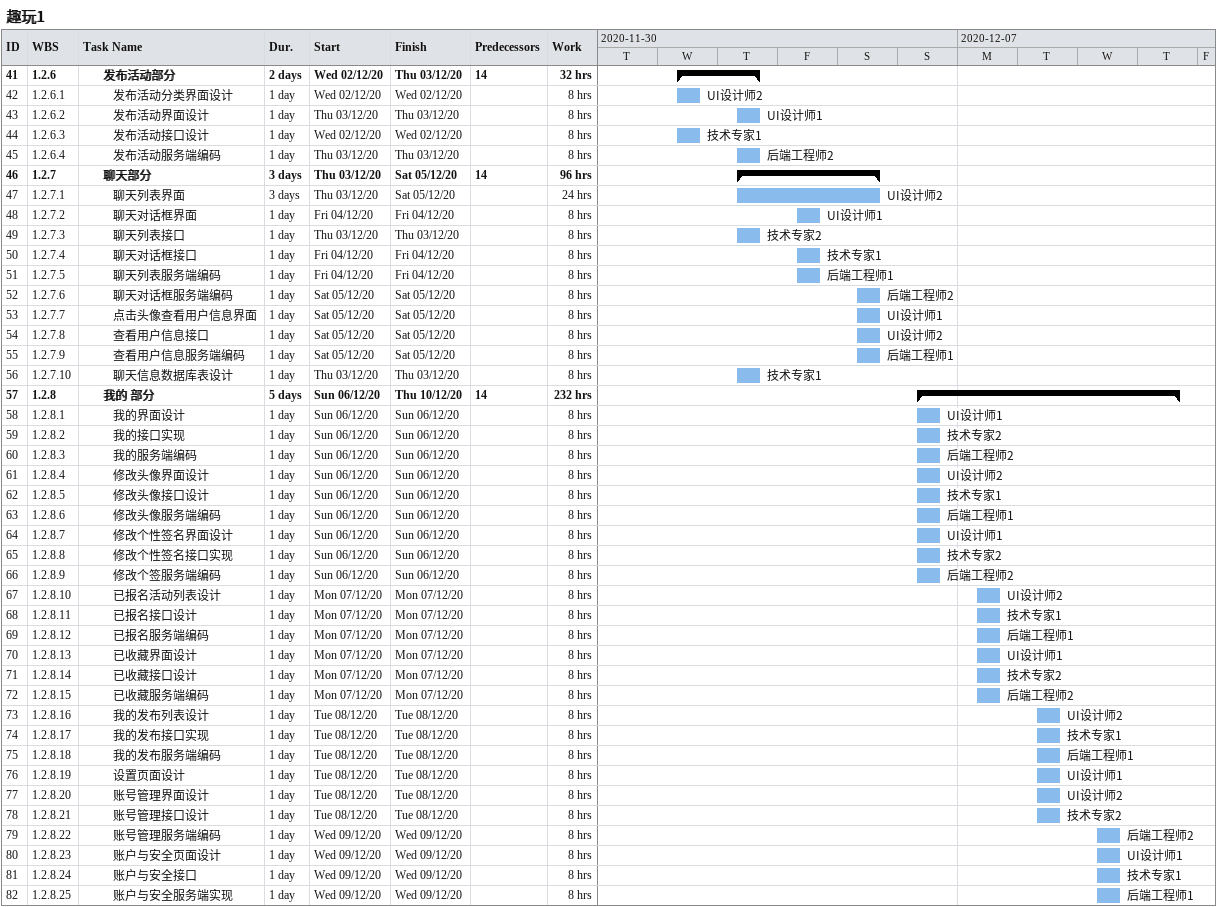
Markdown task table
趣玩1

| ID | WBS | Task | Duration | Start | Finish | Predecessors | Resources | Work (h) |
|---|---|---|---|---|---|---|---|---|
| 41 | 1.2.6 | **发布活动部分** | 2d | 2020-12-02 | 2020-12-03 | 14 |  | 32 |
| 42 | 1.2.6.1 | 发布活动分类界面设计 | 1d | 2020-12-02 | 2020-12-02 |  | UI设计师2 | 8 |
| 43 | 1.2.6.2 | 发布活动界面设计 | 1d | 2020-12-03 | 2020-12-03 |  | UI设计师1 | 8 |
| 44 | 1.2.6.3 | 发布活动接口设计 | 1d | 2020-12-02 | 2020-12-02 |  | 技术专家1 | 8 |
| 45 | 1.2.6.4 | 发布活动服务端编码 | 1d | 2020-12-03 | 2020-12-03 |  | 后端工程师2 | 8 |
| 46 | 1.2.7 | **聊天部分** | 3d | 2020-12-03 | 2020-12-05 | 14 |  | 96 |
| 47 | 1.2.7.1 | 聊天列表界面 | 3d | 2020-12-03 | 2020-12-05 |  | UI设计师2 | 24 |
| 48 | 1.2.7.2 | 聊天对话框界面 | 1d | 2020-12-04 | 2020-12-04 |  | UI设计师1 | 8 |
| 49 | 1.2.7.3 | 聊天列表接口 | 1d | 2020-12-03 | 2020-12-03 |  | 技术专家2 | 8 |
| 50 | 1.2.7.4 | 聊天对话框接口 | 1d | 2020-12-04 | 2020-12-04 |  | 技术专家1 | 8 |
| 51 | 1.2.7.5 | 聊天列表服务端编码 | 1d | 2020-12-04 | 2020-12-04 |  | 后端工程师1 | 8 |
| 52 | 1.2.7.6 | 聊天对话框服务端编码 | 1d | 2020-12-05 | 2020-12-05 |  | 后端工程师2 | 8 |
| 53 | 1.2.7.7 | 点击头像查看用户信息界面 | 1d | 2020-12-05 | 2020-12-05 |  | UI设计师1 | 8 |
| 54 | 1.2.7.8 | 查看用户信息接口 | 1d | 2020-12-05 | 2020-12-05 |  | UI设计师2 | 8 |
| 55 | 1.2.7.9 | 查看用户信息服务端编码 | 1d | 2020-12-05 | 2020-12-05 |  | 后端工程师1 | 8 |
| 56 | 1.2.7.10 | 聊天信息数据库表设计 | 1d | 2020-12-03 | 2020-12-03 |  | 技术专家1 | 8 |
| 57 | 1.2.8 | **我的 部分** | 5d | 2020-12-06 | 2020-12-10 | 14 |  | 232 |
| 58 | 1.2.8.1 | 我的界面设计 | 1d | 2020-12-06 | 2020-12-06 |  | UI设计师1 | 8 |
| 59 | 1.2.8.2 | 我的接口实现 | 1d | 2020-12-06 | 2020-12-06 |  | 技术专家2 | 8 |
| 60 | 1.2.8.3 | 我的服务端编码 | 1d | 2020-12-06 | 2020-12-06 |  | 后端工程师2 | 8 |
| 61 | 1.2.8.4 | 修改头像界面设计 | 1d | 2020-12-06 | 2020-12-06 |  | UI设计师2 | 8 |
| 62 | 1.2.8.5 | 修改头像接口设计 | 1d | 2020-12-06 | 2020-12-06 |  | 技术专家1 | 8 |
| 63 | 1.2.8.6 | 修改头像服务端编码 | 1d | 2020-12-06 | 2020-12-06 |  | 后端工程师1 | 8 |
| 64 | 1.2.8.7 | 修改个性签名界面设计 | 1d | 2020-12-06 | 2020-12-06 |  | UI设计师1 | 8 |
| 65 | 1.2.8.8 | 修改个性签名接口实现 | 1d | 2020-12-06 | 2020-12-06 |  | 技术专家2 | 8 |
| 66 | 1.2.8.9 | 修改个签服务端编码 | 1d | 2020-12-06 | 2020-12-06 |  | 后端工程师2 | 8 |
| 67 | 1.2.8.10 | 已报名活动列表设计 | 1d | 2020-12-07 | 2020-12-07 |  | UI设计师2 | 8 |
| 68 | 1.2.8.11 | 已报名接口设计 | 1d | 2020-12-07 | 2020-12-07 |  | 技术专家1 | 8 |
| 69 | 1.2.8.12 | 已报名服务端编码 | 1d | 2020-12-07 | 2020-12-07 |  | 后端工程师1 | 8 |
| 70 | 1.2.8.13 | 已收藏界面设计 | 1d | 2020-12-07 | 2020-12-07 |  | UI设计师1 | 8 |
| 71 | 1.2.8.14 | 已收藏接口设计 | 1d | 2020-12-07 | 2020-12-07 |  | 技术专家2 | 8 |
| 72 | 1.2.8.15 | 已收藏服务端编码 | 1d | 2020-12-07 | 2020-12-07 |  | 后端工程师2 | 8 |
| 73 | 1.2.8.16 | 我的发布列表设计 | 1d | 2020-12-08 | 2020-12-08 |  | UI设计师2 | 8 |
| 74 | 1.2.8.17 | 我的发布接口实现 | 1d | 2020-12-08 | 2020-12-08 |  | 技术专家1 | 8 |
| 75 | 1.2.8.18 | 我的发布服务端编码 | 1d | 2020-12-08 | 2020-12-08 |  | 后端工程师1 | 8 |
| 76 | 1.2.8.19 | 设置页面设计 | 1d | 2020-12-08 | 2020-12-08 |  | UI设计师1 | 8 |
| 77 | 1.2.8.20 | 账号管理界面设计 | 1d | 2020-12-08 | 2020-12-08 |  | UI设计师2 | 8 |
| 78 | 1.2.8.21 | 账号管理接口设计 | 1d | 2020-12-08 | 2020-12-08 |  | 技术专家2 | 8 |
| 79 | 1.2.8.22 | 账号管理服务端编码 | 1d | 2020-12-09 | 2020-12-09 |  | 后端工程师2 | 8 |
| 80 | 1.2.8.23 | 账户与安全页面设计 | 1d | 2020-12-09 | 2020-12-09 |  | UI设计师1 | 8 |
| 81 | 1.2.8.24 | 账户与安全接口 | 1d | 2020-12-09 | 2020-12-09 |  | 技术专家1 | 8 |
| 82 | 1.2.8.25 | 账户与安全服务端实现 | 1d | 2020-12-09 | 2020-12-09 |  | 后端工程师1 | 8 |
